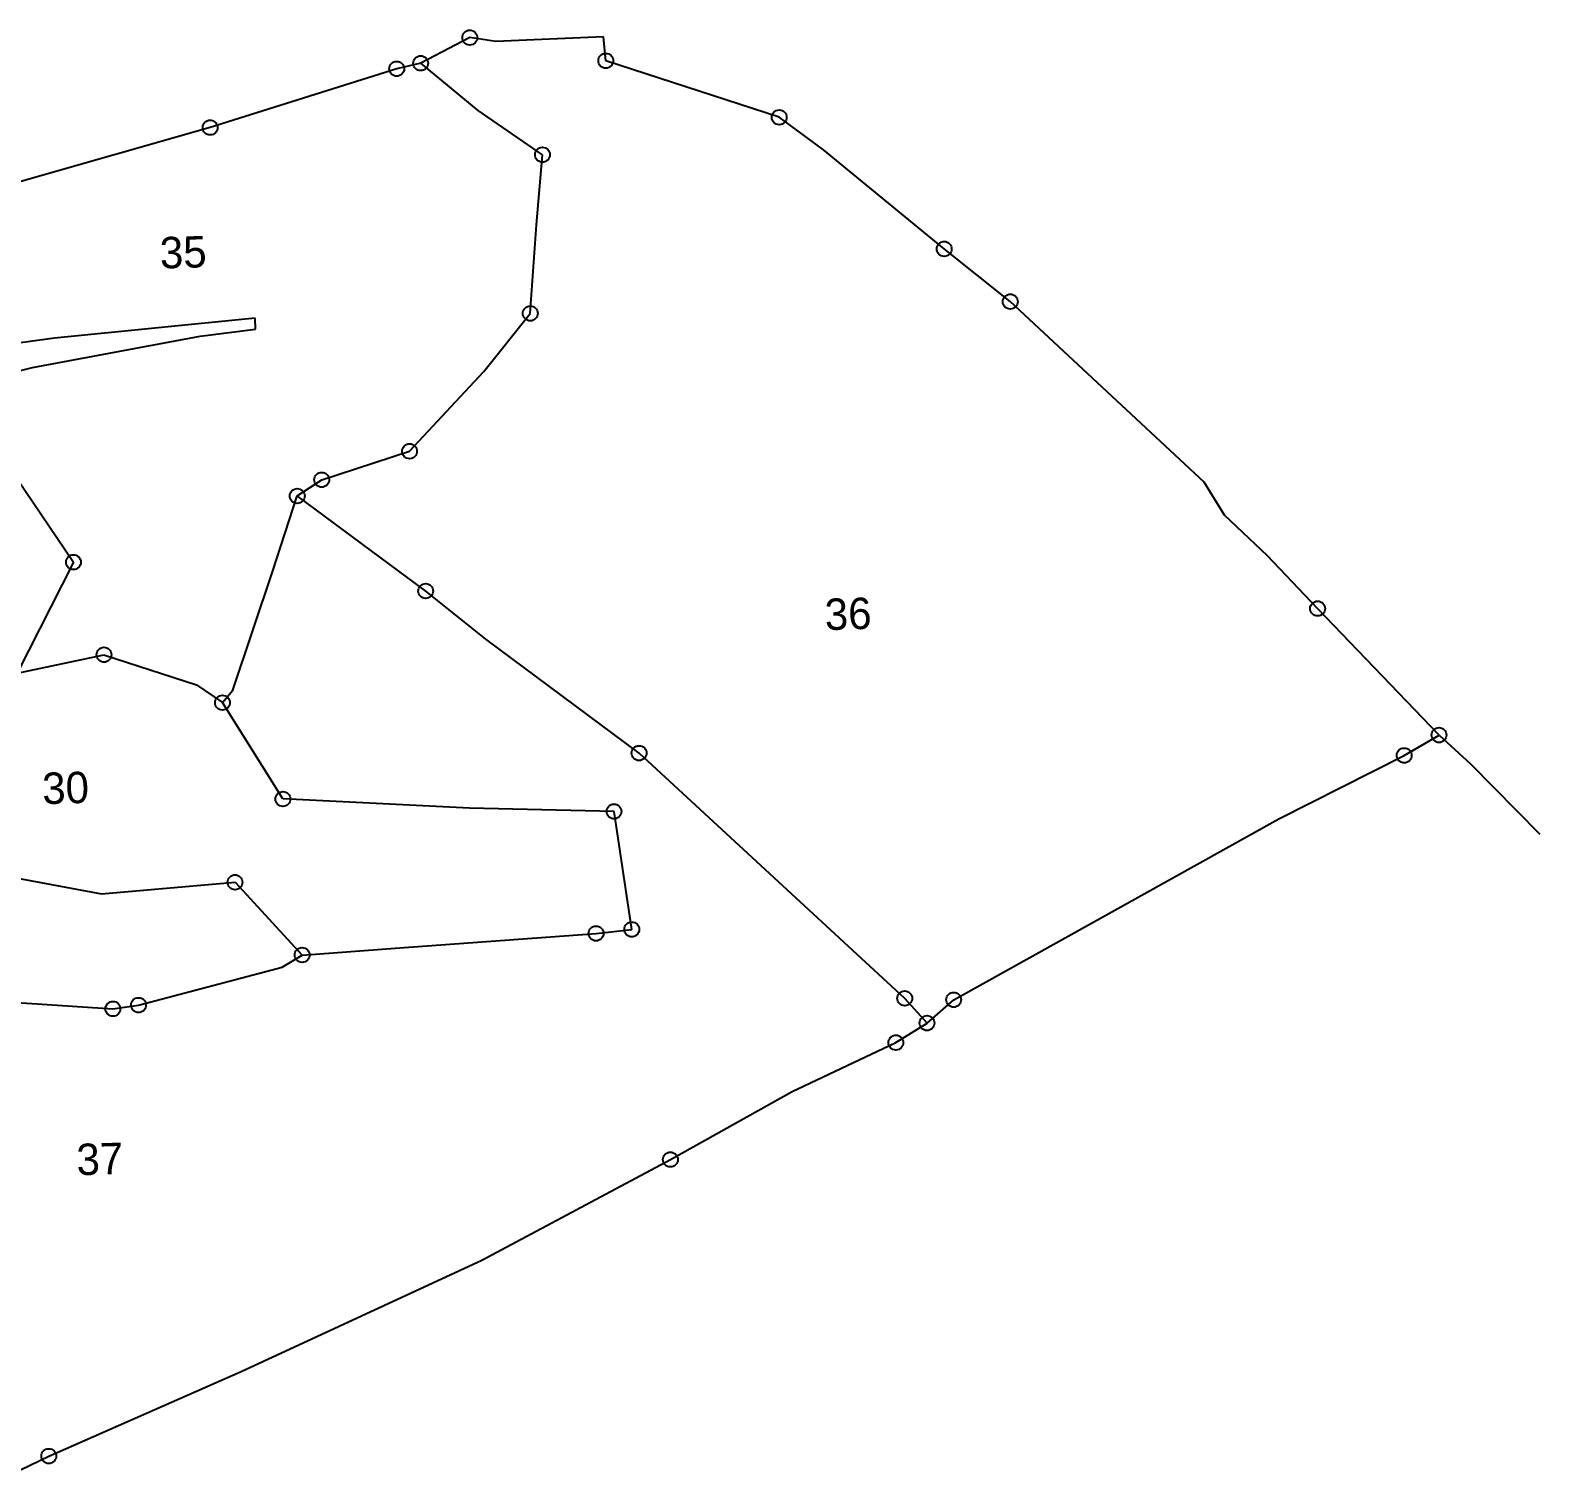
# Model space of a CAD drawing. Header units: metres. Extents: x 322885 to 326856, y 1820433 to 1822952.
# Drawn here: x 326131 to 326856, y 1821117 to 1821809 of the extents above; entities that cross this region are included whole.
import ezdxf

# ---------------------------------------------------------------- set-up
doc = ezdxf.new("R2010")
doc.units = ezdxf.units.M
doc.linetypes.add('DIVIDE', pattern=[31.75, 12.7, -6.35, 0, -6.35, 0, -6.35])
for name, color, linetype in [('POLY_PARCEL', 6, 'Continuous'), ('POLY_WATER', 4, 'Continuous'), ('TEXT_PARCEL', 7, 'Continuous'), ('V_BOUND_LINE', 7, 'Continuous'), ('V_DIVIDE_LINE', 7, 'DIVIDE')]:
    doc.layers.add(name, color=color, linetype=linetype)
doc.styles.add('TEXT_MAP', font='', dxfattribs={"height": 0.5})
doc.styles.get('TEXT_MAP').set_extended_font_data('Kruti Dev 050')

msp = doc.modelspace()

# ---------------------------------------------------------------- linework, layer by layer
for centre in [(326341.82, 1821805.52), (326306.69, 1821790.53), (326318.21, 1821793.2), (326407.16, 1821794.38), (326490.5, 1821767.19), (326217.02, 1821762.28), (326376.72, 1821749.2), (326569.81, 1821703.92), (326370.87, 1821672.93), (326601.54, 1821678.61), (326312.85, 1821606.65), (326270.65, 1821592.95), (326258.88, 1821585.15), (326151.32, 1821553.33), (326320.6, 1821539.45), (326749.26, 1821531.03), (326165.98, 1821508.83), (326222.95, 1821485.79), (326807.61, 1821470.21), (326423.17, 1821461.54), (326790.88, 1821460.42), (326251.96, 1821439.49), (326411.13, 1821433.47), (326228.97, 1821399.44), (326402.49, 1821374.82), (326419.66, 1821376.75), (326261.22, 1821364.46), (326170.28, 1821338.59), (326182.6, 1821340.39), (326550.83, 1821343.62), (326574.37, 1821342.95), (326561.56, 1821331.74), (326546.56, 1821322.37), (326438.21, 1821266.13), (326139.49, 1821123.57)]:
    msp.add_circle(centre, 3.57)
at = {"layer": 'POLY_PARCEL'}
for p, q in [((326345.9, 1821770.53), (326318.21, 1821793.2)), ((326376.72, 1821749.2), (326345.9, 1821770.53)), ((326373.82, 1821715.48), (326376.72, 1821749.2)), ((326370.87, 1821672.93), (326373.82, 1821715.48)), ((326348.55, 1821644.96), (326370.87, 1821672.93)), ((326312.85, 1821606.65), (326348.55, 1821644.96)), ((326270.65, 1821592.95), (326312.85, 1821606.65)), ((326124, 1821593.86), (326151.32, 1821553.33)), ((326258.88, 1821585.15), (326270.65, 1821592.95)), ((326247.07, 1821549.11), (326258.88, 1821585.15)), ((326320.6, 1821539.45), (326258.88, 1821585.15)), ((326258.88, 1821585.15), (326258.88, 1821585.15)), ((326151.32, 1821553.33), (326124.32, 1821499.89)), ((326227.86, 1821491.82), (326247.07, 1821549.11)), ((326349.46, 1821516.35), (326320.6, 1821539.45)), ((326423.17, 1821461.54), (326349.46, 1821516.35)), ((326124.32, 1821499.89), (326165.98, 1821508.83)), ((326165.98, 1821508.83), (326210.4, 1821494.35)), ((326210.4, 1821494.35), (326222.95, 1821485.79)), ((326222.95, 1821485.79), (326227.86, 1821491.82)), ((326251.96, 1821439.49), (326222.95, 1821485.79)), ((326550.83, 1821343.62), (326423.17, 1821461.54)), ((326341.71, 1821435.1), (326251.96, 1821439.49)), ((326411.13, 1821433.47), (326341.71, 1821435.1)), ((326419.66, 1821376.75), (326411.13, 1821433.47)), ((326411.13, 1821433.47), (326411.13, 1821433.47)), ((326078.98, 1821409.7), (326164.79, 1821393.96)), ((326164.79, 1821393.96), (326228.97, 1821399.44)), ((326228.97, 1821399.44), (326261.22, 1821364.46)), ((326306.01, 1821367.68), (326402.49, 1821374.82)), ((326402.49, 1821374.82), (326419.66, 1821376.75)), ((326251.65, 1821358.66), (326261.22, 1821364.46)), ((326261.22, 1821364.46), (326306.01, 1821367.68)), ((326182.6, 1821340.39), (326251.65, 1821358.66)), ((326561.56, 1821331.74), (326550.83, 1821343.62)), ((326124.05, 1821341.59), (326170.28, 1821338.59)), ((326170.28, 1821338.59), (326182.6, 1821340.39))]:
    msp.add_line(p, q, dxfattribs=at)
at = {"layer": 'POLY_WATER'}
for p, q in [((326238.72, 1821670.59), (326142.15, 1821661.06)), ((326238.88, 1821665.33), (326238.72, 1821670.59)), ((326131.59, 1821646.97), (326212.17, 1821661.94)), ((326212.17, 1821661.94), (326238.88, 1821665.33)), ((326142.15, 1821661.06), (326087.31, 1821653.56)), ((326092.35, 1821637.21), (326131.59, 1821646.97))]:
    msp.add_line(p, q, dxfattribs=at)
at = {"layer": 'V_BOUND_LINE'}
for p, q in [((326341.82, 1821805.52), (326318.21, 1821793.2)), ((326354.26, 1821803.58), (326341.82, 1821805.52)), ((326406.04, 1821805.94), (326354.26, 1821803.58)), ((326407.16, 1821794.38), (326406.04, 1821805.94)), ((326318.21, 1821793.2), (326306.69, 1821790.53)), ((326490.5, 1821767.19), (326407.16, 1821794.38)), ((326306.69, 1821790.53), (326217.02, 1821762.28)), ((326511.87, 1821751.61), (326490.5, 1821767.19)), ((326217.02, 1821762.28), (326126.01, 1821736.34)), ((326569.81, 1821703.92), (326511.87, 1821751.61)), ((326601.54, 1821678.61), (326569.81, 1821703.92)), ((326694.73, 1821591.81), (326601.54, 1821678.61)), ((326704.5, 1821575.88), (326694.73, 1821591.81)), ((326725.22, 1821556.42), (326704.5, 1821575.88)), ((326749.26, 1821531.03), (326725.22, 1821556.42)), ((326807.61, 1821470.21), (326749.26, 1821531.03)), ((326790.88, 1821460.42), (326807.61, 1821470.21)), ((326730.68, 1821429.98), (326790.88, 1821460.42)), ((326574.37, 1821342.95), (326730.68, 1821429.98)), ((326561.56, 1821331.74), (326574.37, 1821342.95)), ((326546.56, 1821322.37), (326561.56, 1821331.74)), ((326496.8, 1821298.84), (326546.56, 1821322.37)), ((326438.21, 1821266.13), (326496.8, 1821298.84)), ((326347.61, 1821217.76), (326438.21, 1821266.13)), ((326231.87, 1821164.27), (326347.61, 1821217.76)), ((326139.49, 1821123.57), (326231.87, 1821164.27)), ((326125.91, 1821116.97), (326139.49, 1821123.57))]:
    msp.add_line(p, q, dxfattribs=at)
at = {"layer": 'V_DIVIDE_LINE', "ltscale": 10}
for p, q in [((326807.61, 1821470.21), (326822.75, 1821456.41)), ((326822.75, 1821456.41), (326856.05, 1821422.49))]:
    msp.add_line(p, q, dxfattribs=at)

# ---------------------------------------------------------------- texts
at = {"layer": 'TEXT_PARCEL', "style": 'TEXT_MAP'}
for s, p in [('35', (326193.08, 1821694.46)), ('36', (326512.62, 1821520.63)), ('30', (326136.54, 1821436.94)), ('37', (326153, 1821258.54))]:
    msp.add_text(s, height=15.104, rotation=1.75244, dxfattribs=at).set_placement(p)

doc.saveas('drawing.dxf')
